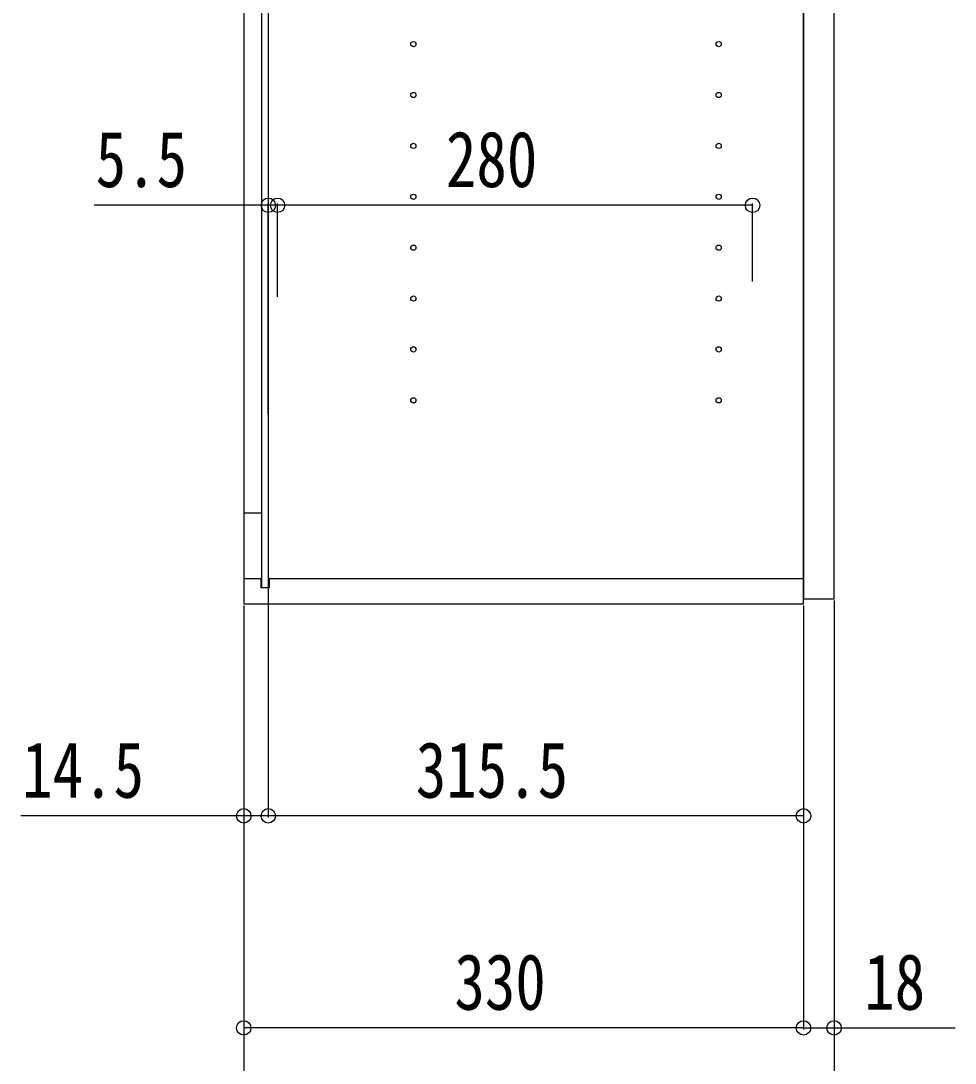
# Model space of a CAD drawing. Units: millimetres, scale not verified. Extents: x -4205 to 4205, y -2970 to 2970.
# Drawn here: x -3113 to -2563, y -924 to -309 of the extents above; entities that cross this region are included whole.
import ezdxf
from ezdxf.enums import TextEntityAlignment as Align

# ---------------------------------------------------------------- set-up
doc = ezdxf.new("R2010")
doc.units = ezdxf.units.MM
doc.header["$LTSCALE"] = 20
doc.layers.add('0-3_YKK_12', color=2, linetype='Continuous')
doc.layers.add('0-5_YKK_D', color=6, linetype='Continuous')
doc.styles.add('ＭＳ ゴシック', font='')
doc.styles.get('ＭＳ ゴシック').set_extended_font_data('MS Gothic')

msp = doc.modelspace()

# ---------------------------------------------------------------- linework, layer by layer
at = {"layer": '0-3_YKK_12'}
for p, q in [((-2971.48, 1527.5), (-2971.48, -643.5)), ((-2967.48, 1527.5), (-2967.48, -643.5)), ((-2971.48, -599.5), (-2981.98, -599.5)), ((-2981.98, -638), (-2971.98, -638)), ((-2971.98, -638), (-2971.98, -643.5)), ((-2966.98, -638), (-2966.98, -643.5)), ((-2966.98, -638), (-2651.98, -638)), ((-2966.98, -643.5), (-2971.98, -643.5))]:
    msp.add_line(p, q, dxfattribs=at)
for points in [[(-2981.98, -653), (-2651.98, -653), (-2651.98, 1537), (-2981.98, 1537)], [(-2651.98, -650), (-2633.98, -650), (-2633.98, 1534), (-2651.98, 1534)]]:
    msp.add_lwpolyline(points, close=True, dxfattribs=at)
for centre in [(-2881.98, -323), (-2701.98, -323), (-2881.98, -353), (-2701.98, -353), (-2881.98, -383), (-2701.98, -383), (-2881.98, -413), (-2701.98, -413), (-2881.98, -443), (-2701.98, -443), (-2881.98, -473), (-2701.98, -473), (-2881.98, -503), (-2701.98, -503), (-2881.98, -533), (-2701.98, -533)]:
    msp.add_circle(centre, 1.55, dxfattribs=at)
at = {"layer": '0-5_YKK_D'}
for p, q in [((-2967.48, -541.14), (-2967.48, -417)), ((-2961.98, -472), (-2961.98, -417)), ((-2961.98, -472), (-2961.98, -417)), ((-2681.98, -463), (-2681.98, -417)), ((-2681.98, -418), (-2961.98, -418)), ((-2967.48, -642.75), (-2967.48, -779)), ((-2967.48, -642.75), (-2967.48, -779)), ((-2633.98, -651), (-2633.98, -904)), ((-2633.98, -651), (-2633.98, -1029)), ((-2981.98, -654), (-2981.98, -779)), ((-2981.98, -654), (-2981.98, -904)), ((-2981.98, -654), (-2981.98, -1029)), ((-2651.98, -654), (-2651.98, -779)), ((-2651.98, -654), (-2651.98, -904)), ((-2651.98, -654), (-2651.98, -904)), ((-2651.98, -778), (-2967.48, -778)), ((-2651.98, -903), (-2981.98, -903))]:
    msp.add_line(p, q, dxfattribs=at)
for points in [[(-2961.98, -418), (-2967.48, -418), (-3070.08, -418)], [(-2967.48, -778), (-2981.98, -778), (-3113.38, -778)], [(-2651.98, -903), (-2633.98, -903), (-2562.58, -903)]]:
    msp.add_lwpolyline(points, dxfattribs=at)
for centre in [(-2967.48, -418), (-2961.98, -418), (-2961.98, -418), (-2681.98, -418), (-2981.98, -778), (-2967.48, -778), (-2967.48, -778), (-2651.98, -778), (-2981.98, -903), (-2651.98, -903), (-2651.98, -903), (-2633.98, -903)]:
    msp.add_circle(centre, 4.25, dxfattribs=at)

# ---------------------------------------------------------------- texts
at = {"layer": '0-5_YKK_D', "style": 'ＭＳ ゴシック', "width": 0.8}
for s, p in [('280', (-2862.78, -417.2)), ('5.5', (-3069.28, -417.2)), ('14.5', (-3112.58, -777.2)), ('315.5', (-2880.53, -777.2)), ('330', (-2857.78, -902.2)), ('18', (-2616.18, -902.2))]:
    msp.add_text(s, height=32.99, dxfattribs=at).set_placement(p, align=Align.BOTTOM_LEFT)

doc.saveas('drawing.dxf')
